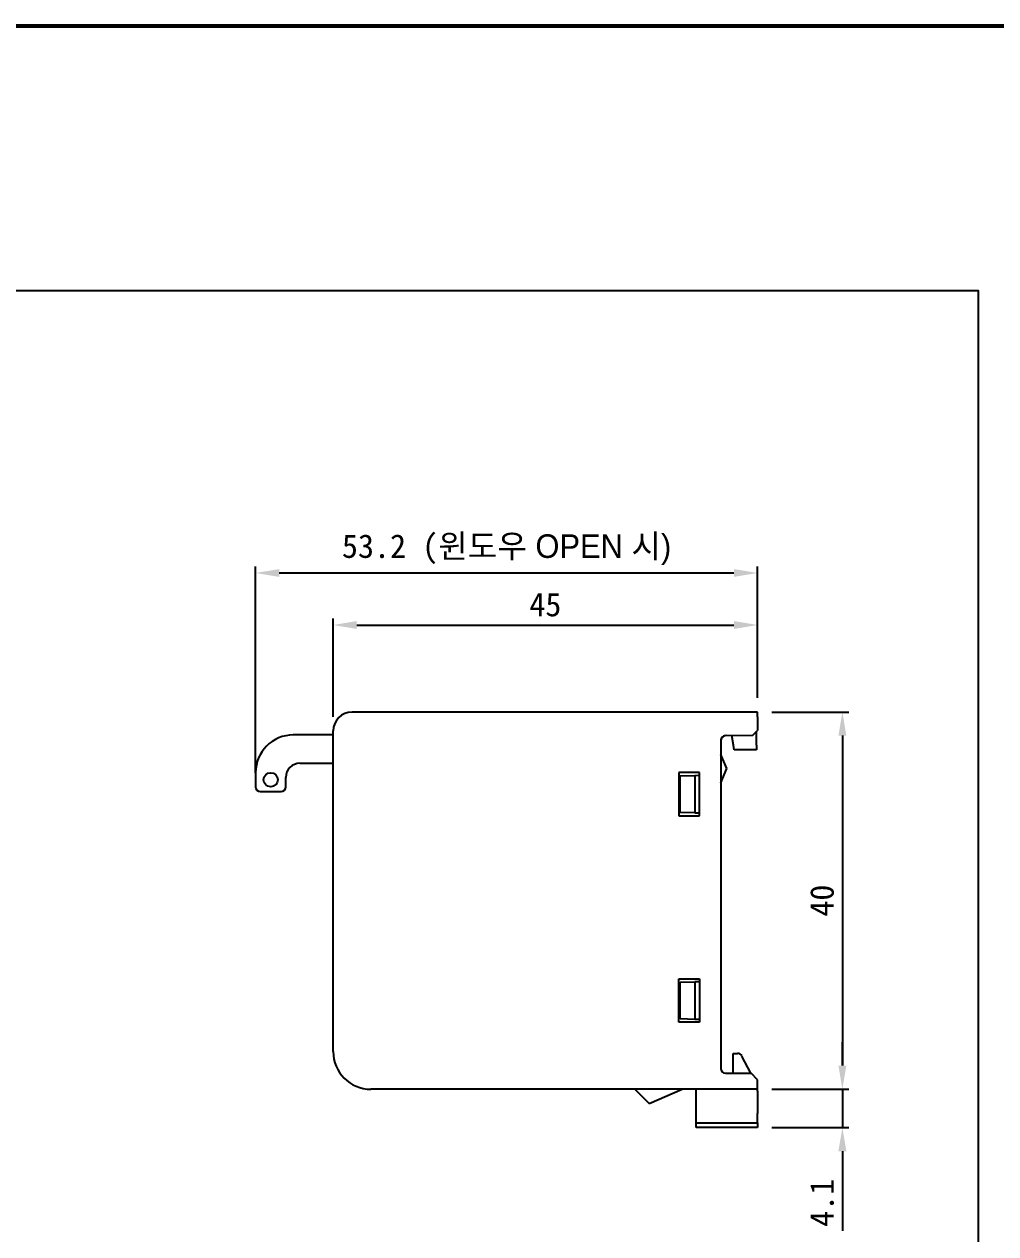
# Model space of a CAD drawing. Header units: millimetres. Extents: x 1618 to 2314, y 422 to 652.
# Drawn here: x 1721 to 1824, y 523.7 to 652 of the extents above; entities that cross this region are included whole.
import ezdxf

# ---------------------------------------------------------------- set-up
doc = ezdxf.new("R2010")
doc.units = ezdxf.units.MM
doc.layers.add('SHEET', color=7, linetype='Continuous')
doc.dimstyles.get("Standard").update_dxf_attribs({"dimtxt": 0.18, "dimasz": 0.18, "dimexe": 0.18, "dimexo": 0.0625, "dimgap": 0.09, "dimtad": 0, "dimtih": 1, "dimtoh": 1, "dimdec": 4, "dimzin": 0, "dimdsep": 46, "dimtxsty": 'Standard', "dimcen": 0.09, "dimadec": 0, "dimazin": 0, "dimtfac": 1, "dimtdec": 4, "dimtofl": 0, "dimtmove": 0, "dimatfit": 3, "dimfxl": 1, "dimtolj": 1, "dimtzin": 0, "dimarcsym": 0})

# ---------------------------------------------------------------- blocks, each defined once
blk = doc.blocks.new('*D15')
at = {"color": 4, "lineweight": -2, "transparency": 16777216}
for p, q in [((1753.74, 578.54), (1753.74, 588.97)), ((1798.74, 580.54), (1798.74, 588.97)), ((1756.24, 588.27), (1796.24, 588.27))]:
    blk.add_line(p, q, dxfattribs=at)
at = {"color": 4, "transparency": 16777216}
for points in [[(1756.24, 588.69), (1756.24, 587.85), (1753.74, 588.27)], [(1796.24, 588.69), (1796.24, 587.85), (1798.74, 588.27)]]:
    blk.add_solid(points, dxfattribs=at)
at = {"layer": 'DEFPOINTS', "color": 0, "transparency": 16777216}
for p in [(1798.74, 588.27), (1798.74, 579.04), (1753.74, 577.04)]:
    blk.add_point(p, dxfattribs=at)
at = {"color": 4, "transparency": 16777216, "insert": (1776.24, 590.42), "char_height": 2.5, "attachment_point": 5}
blk.add_mtext('\\A1;45', dxfattribs=at)
blk = doc.blocks.new('*D16')
at = {"color": 4, "lineweight": -2, "transparency": 16777216}
for p, q in [((1745.51, 572.61), (1745.51, 594.49)), ((1798.74, 580.54), (1798.74, 594.49)), ((1748.01, 593.79), (1796.24, 593.79))]:
    blk.add_line(p, q, dxfattribs=at)
at = {"color": 4, "transparency": 16777216}
for points in [[(1748.01, 594.2), (1748.01, 593.37), (1745.51, 593.79)], [(1796.24, 594.2), (1796.24, 593.37), (1798.74, 593.79)]]:
    blk.add_solid(points, dxfattribs=at)
at = {"layer": 'DEFPOINTS', "color": 0, "transparency": 16777216}
for p in [(1798.74, 593.79), (1798.74, 579.04), (1745.51, 571.11)]:
    blk.add_point(p, dxfattribs=at)
at = {"color": 4, "transparency": 16777216, "insert": (1772.13, 596.26), "char_height": 2.5, "attachment_point": 5}
blk.add_mtext('\\A1;53.2 ({\\fGulim|b0|i0|c129|p50;윈도우 OPEN 시)}', dxfattribs=at)
blk = doc.blocks.new('*D17')
at = {"color": 4, "lineweight": -2, "transparency": 16777216}
for p, q in [((1800.24, 579.04), (1808.44, 579.04)), ((1807.74, 576.54), (1807.74, 541.54)), ((1800.24, 539.04), (1808.44, 539.04))]:
    blk.add_line(p, q, dxfattribs=at)
at = {"color": 4, "transparency": 16777216}
for points in [[(1807.32, 576.54), (1808.16, 576.54), (1807.74, 579.04)], [(1807.32, 541.54), (1808.16, 541.54), (1807.74, 539.04)]]:
    blk.add_solid(points, dxfattribs=at)
at = {"layer": 'DEFPOINTS', "color": 0, "transparency": 16777216}
for p in [(1798.74, 579.04), (1798.74, 539.04), (1807.74, 539.04)]:
    blk.add_point(p, dxfattribs=at)
at = {"color": 4, "transparency": 16777216, "insert": (1805.59, 559.04), "char_height": 2.5, "attachment_point": 5, "rotation": 90}
blk.add_mtext('\\A1;40', dxfattribs=at)
blk = doc.blocks.new('*D18')
at = {"color": 4, "lineweight": -2, "transparency": 16777216}
for p, q in [((1807.74, 541.54), (1807.74, 544.04)), ((1800.24, 539.04), (1808.44, 539.04)), ((1807.74, 539.04), (1807.74, 534.97)), ((1800.24, 534.97), (1808.44, 534.97)), ((1807.74, 532.47), (1807.74, 524.01))]:
    blk.add_line(p, q, dxfattribs=at)
at = {"color": 4, "transparency": 16777216}
for points in [[(1807.32, 541.54), (1808.16, 541.54), (1807.74, 539.04)], [(1807.32, 532.47), (1808.16, 532.47), (1807.74, 534.97)]]:
    blk.add_solid(points, dxfattribs=at)
at = {"layer": 'DEFPOINTS', "color": 0, "transparency": 16777216}
for p in [(1798.74, 539.04), (1798.74, 534.97), (1807.74, 534.97)]:
    blk.add_point(p, dxfattribs=at)
at = {"color": 4, "transparency": 16777216, "insert": (1805.59, 526.99), "char_height": 2.5, "attachment_point": 5, "rotation": 90}
blk.add_mtext('\\A1;4.1', dxfattribs=at)

msp = doc.modelspace()

# ---------------------------------------------------------------- linework, layer by layer
for p, q in [((1798.74, 579.04), (1755.74, 579.04)), ((1798.74, 578.54), (1798.74, 579.04)), ((1798.74, 578.54), (1798.74, 577.1)), ((1753.74, 576.61), (1749.51, 576.61)), ((1753.74, 543.04), (1753.74, 577.04)), ((1794.84, 576.04), (1794.84, 541.24)), ((1795.33, 576.54), (1798.24, 576.6)), ((1796.19, 575.54), (1796.02, 576.56)), ((1798.24, 576.6), (1798.74, 577.1)), ((1798.64, 575.54), (1798.64, 577)), ((1796.27, 575.04), (1796.19, 575.54)), ((1798.64, 575.04), (1796.27, 575.04)), ((1798.64, 575.54), (1798.64, 575.04)), ((1750.21, 573.61), (1753.74, 573.61)), ((1795.49, 573.04), (1794.84, 574.54)), ((1745.51, 572.61), (1745.51, 571.11)), ((1792.59, 572.64), (1790.39, 572.64)), ((1790.39, 572.64), (1790.39, 568.04)), ((1790.53, 572.28), (1792.09, 572.32)), ((1790.53, 568.39), (1790.53, 572.28)), ((1792.09, 572.32), (1792.59, 572.34)), ((1792.09, 572.32), (1792.09, 568.35)), ((1792.59, 568.04), (1792.59, 572.64)), ((1794.84, 571.54), (1795.49, 573.04)), ((1748.71, 571.11), (1748.71, 572.11)), ((1746.01, 570.61), (1748.21, 570.61)), ((1792.09, 568.35), (1790.53, 568.39)), ((1792.09, 568.35), (1792.59, 568.34)), ((1790.39, 568.04), (1792.59, 568.04)), ((1790.39, 546.14), (1790.39, 550.74)), ((1790.39, 550.74), (1792.59, 550.74)), ((1790.53, 550.38), (1792.09, 550.42)), ((1790.53, 546.49), (1790.53, 550.38)), ((1792.59, 550.44), (1792.09, 550.42)), ((1792.09, 550.42), (1792.09, 546.45)), ((1792.59, 550.74), (1792.59, 546.14)), ((1792.09, 546.45), (1790.53, 546.49)), ((1792.59, 546.14), (1790.39, 546.14)), ((1792.59, 546.44), (1792.09, 546.45)), ((1796.14, 540.74), (1796.14, 542.84)), ((1796.14, 542.84), (1796.63, 542.84)), ((1798.02, 540.73), (1797.08, 542.56)), ((1795.34, 540.74), (1798.05, 540.73)), ((1798.74, 540.04), (1798.05, 540.73)), ((1798.74, 539.04), (1757.74, 539.04)), ((1785.74, 539.04), (1787.24, 537.54)), ((1787.24, 537.54), (1790.74, 539.04)), ((1792.24, 536.46), (1792.24, 539.04)), ((1798.74, 539.54), (1798.74, 540.04)), ((1798.74, 539.04), (1798.74, 539.54)), ((1798.74, 538.85), (1798.74, 538.84)), ((1798.74, 538.84), (1798.74, 537.84)), ((1798.74, 537.84), (1798.74, 536.46)), ((1792.24, 535.46), (1792.24, 536.46)), ((1798.74, 535.46), (1798.74, 536.46)), ((1792.24, 535.46), (1798.74, 535.46)), ((1792.24, 534.97), (1792.24, 535.46)), ((1798.74, 534.97), (1792.24, 534.97)), ((1798.74, 535.46), (1798.74, 534.97))]:
    msp.add_line(p, q)
at = {"color": 4}
msp.add_lwpolyline([(1625.27, 623.73), (1822.14, 623.73), (1822.14, 459.49), (1625.27, 459.49)], close=True, dxfattribs=at)
msp.add_circle((1747.11, 571.86), 0.75)
for centre, radius, start, end in [((1755.74, 577.04), 2, 90, 180), ((1749.51, 572.61), 4, 90, 180), ((1795.44, 575.95), 0.6, 91, 180), ((1795.34, 576.04), 0.5, 91, 180), ((1750.21, 572.11), 1.5, 90, 180), ((1746.01, 571.11), 0.5, 180, 270), ((1748.21, 571.11), 0.5, 270, 0), ((1757.74, 543.04), 4, 180, 270), ((1796.63, 542.34), 0.5, 27.2161, 90), ((1795.34, 541.24), 0.5, 180, 269.7), ((1796.74, 538.85), 2, 0, 5.2833)]:
    msp.add_arc(centre, radius, start, end)
at = {"layer": 'SHEET', "const_width": 0.421}
msp.add_lwpolyline([(1618.14, 609.9), (1618.14, 422.63), (1948.59, 422.63), (1948.59, 609.9), (1948.59, 651.78), (1825.48, 651.78), (1618.14, 651.78)], close=True, dxfattribs=at)

# ---------------------------------------------------------------- dimensions: what is measured, and where the dimension line sits
at = {"color": 0}
dim = msp.add_linear_dim(base=(1798.74, 593.79), p1=(1745.51, 571.11), p2=(1798.74, 579.04), text='<> ({\\fGulim|b0|i0|c129|p50;윈도우 OPEN 시)}', dimstyle='Standard', override={"dimtxt": 2.5, "dimasz": 2.5, "dimexe": 0.7, "dimexo": 1.5, "dimgap": 0.9, "dimtad": 1, "dimtih": 0, "dimtoh": 0, "dimdec": 1, "dimzin": 8, "dimcen": 2.5, "dimclrd": 4, "dimclre": 4, "dimclrt": 4, "dimtofl": 1}, dxfattribs=at)
dim.commit()
dim.dimension.update_dxf_attribs({"geometry": '*D16', "text_midpoint": (1772.13, 596.26)})
dim = msp.add_linear_dim(base=(1798.74, 588.27), p1=(1753.74, 577.04), p2=(1798.74, 579.04), dimstyle='Standard', override={"dimtxt": 2.5, "dimasz": 2.5, "dimexe": 0.7, "dimexo": 1.5, "dimgap": 0.9, "dimtad": 1, "dimtih": 0, "dimtoh": 0, "dimdec": 1, "dimzin": 8, "dimcen": 2.5, "dimclrd": 4, "dimclre": 4, "dimclrt": 4, "dimtofl": 1}, dxfattribs=at)
dim.commit()
dim.dimension.update_dxf_attribs({"geometry": '*D15', "text_midpoint": (1776.24, 590.42)})
for base, p1, p2, picture, middle in [((1807.74, 539.04), (1798.74, 579.04), (1798.74, 539.04), '*D17', (1805.59, 559.04)), ((1807.74, 534.97), (1798.74, 539.04), (1798.74, 534.97), '*D18', (1805.59, 526.99))]:
    dim = msp.add_linear_dim(base=base, p1=p1, p2=p2, angle=90, dimstyle='Standard', override={"dimtxt": 2.5, "dimasz": 2.5, "dimexe": 0.7, "dimexo": 1.5, "dimgap": 0.9, "dimtad": 1, "dimtih": 0, "dimtoh": 0, "dimdec": 1, "dimzin": 8, "dimcen": 2.5, "dimclrd": 4, "dimclre": 4, "dimclrt": 4, "dimtofl": 1}, dxfattribs=at)
    dim.commit()
    dim.dimension.update_dxf_attribs({"geometry": picture, "text_midpoint": middle})

doc.saveas('drawing.dxf')
